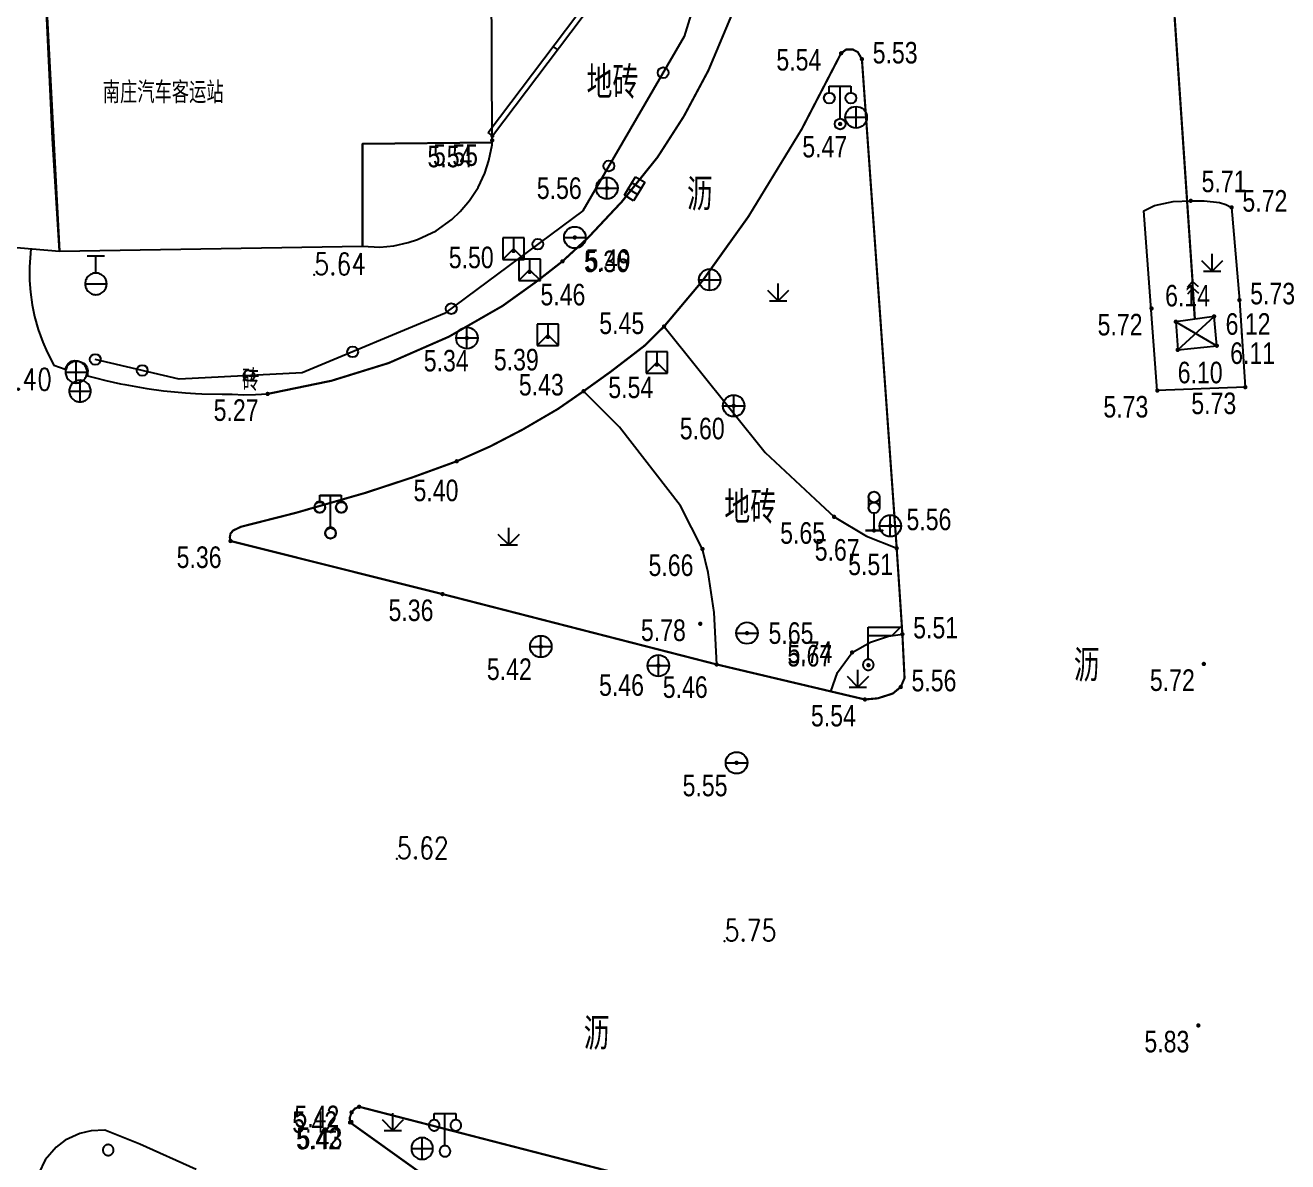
# Model space of a CAD drawing. Extents: x 500064 to 501389, y 2542464 to 2545400.
# Drawn here: x 501042.1 to 501100.6, y 2542638 to 2542690.7 of the extents above; entities that cross this region are included whole.
import ezdxf
from ezdxf.enums import TextEntityAlignment as Align

# ---------------------------------------------------------------- set-up
doc = ezdxf.new("R2010")
doc.units = 0
doc.header["$LTSCALE"] = 0.5
doc.linetypes.add('CENTER', pattern=[50.8, 31.75, -6.35, 6.35, -6.35])
doc.layers.get('0').update_dxf_attribs({"linetype": 'CONTINUOUS', "lineweight": 5})
doc.layers.add('GCD', color=8, linetype='CONTINUOUS')
doc.layers.add('地形图', color=8, linetype='CONTINUOUS')
doc.styles.add('HZ', font='romans.shx', dxfattribs={"width": 0.8, "bigfont": 'hztxt.shx'})
doc.styles.add('正等线体', font='')
doc.styles.get('正等线体').set_extended_font_data('FZZhongDengXian-Z07S')
doc.linetypes.add('1161', pattern='A,0,[149,AAA.SHX,S=0.15,R=0,X=0,Y=0],-1.6', length=1.6)

# ---------------------------------------------------------------- blocks, each defined once
blk = doc.blocks.new('gc124')
for p, q in [((0, 0), (0, 1.6)), ((-1, 1), (0, 0)), ((-0.8, 0), (0.8, 0)), ((0, 0), (1, 1))]:
    blk.add_line(p, q)
blk = doc.blocks.new('gc043')
for p, q in [((-1, 0), (1, 0)), ((0, -1), (0, 1))]:
    blk.add_line(p, q)
blk.add_circle((0, 0), 1)
blk = doc.blocks.new('gc042')
blk.add_line((-1, 0), (1, 0))
blk.add_circle((0, 0), 1)
blk = doc.blocks.new('gc298')
for points in [[(-0.5, 3.1), (-0.5, 2.1)], [(0.5, 3.1), (0.5, 2.1)], [(0, 0), (0, 1.6)], [(-0.8, 0), (0.8, 0), (-0.8, 0)]]:
    blk.add_lwpolyline(points)
for centre in [(0, 3.1), (0, 2.1)]:
    blk.add_circle(centre, 0.5)
blk = doc.blocks.new('gc097')
for p, q in [((-1, 2.9), (-1, 3.5)), ((-1, 3.5), (1, 3.5)), ((0, 0.5), (0, 3.5)), ((1, 3.5), (1, 2.9))]:
    blk.add_line(p, q)
for centre in [(-1, 2.4), (1, 2.4), (0, 0)]:
    blk.add_circle(centre, 0.5)
blk = doc.blocks.new('gc049')
for p, q in [((-1, 1.2), (-1, -0.8)), ((1, 1.2), (-1, 1.2)), ((0, 1.2), (0, 0.2)), ((1, -0.8), (1, 1.2)), ((0, 0.2), (-1, -0.8)), ((0, 0.2), (1, -0.8)), ((-1, -0.8), (1, -0.8))]:
    blk.add_line(p, q)
blk = doc.blocks.new('gc170')
at = {"linetype": 'Continuous'}
blk.add_circle((0, 0), 0.5, dxfattribs=at)
blk = doc.blocks.new('gc013a')
at = {"linetype": 'Continuous'}
blk.add_line((0.5, 0), (4, 0), dxfattribs=at)
at = {"linetype": 'Continuous', "flags": 128}
for points in [[(2.88, 0.5), (3.38, 0), (2.88, -0.5)], [(3.5, 0.5), (4, 0), (3.5, -0.5)]]:
    blk.add_lwpolyline(points, dxfattribs=at)
blk = doc.blocks.new('GC200')
at = {"linetype": 'Continuous', "const_width": 0.2, "flags": 128}
blk.add_lwpolyline([(-0.1, 0, 1), (0.1, 0, 1)], format="xyb", close=True, dxfattribs=at)

msp = doc.modelspace()

# ---------------------------------------------------------------- linework, layer by layer
at = {"layer": '地形图', "linetype": 'Continuous'}
for p, q in [((501093.507, 2542717.959), (501096.159, 2542678.852)), ((501066.73, 2542689.596), (501066.53, 2542689.747)), ((501063.718, 2542685.605), (501063.518, 2542685.756)), ((501095.391, 2542676.983), (501097.289, 2542675.87)), ((501095.477, 2542675.679), (501097.164, 2542677.23))]:
    msp.add_line(p, q, dxfattribs=at)
at = {"layer": '地形图', "linetype": 'Continuous', "flags": 128}
for points in [[(501075.857, 2542964.323), (501079.436, 2542912.993), (501083.078, 2542864.912), (501086.373, 2542815.463), (501089.884, 2542766.874), (501093.389, 2542719.705), (501096.278, 2542677.107)], [(501063.518, 2542685.756), (501070.739, 2542695.323), (501071.14, 2542698.542)], [(501074.966, 2542697.909), (501072.608, 2542690.205), (501067.909, 2542682.126), (501061.508, 2542677.36), (501054.912, 2542674.612), (501049.206, 2542674.324), (501045.319, 2542675.237)]]:
    msp.add_lwpolyline(points, dxfattribs=at)
at = {"layer": '地形图'}
for points in [[(501051.938, 2542718.214), (501042.697, 2542717.819), (501043.687, 2542694.682), (501042.905, 2542694.649), (501043.653, 2542680.249), (501057.704, 2542680.482), (501057.697, 2542685.228), (501063.717, 2542685.294), (501063.68, 2542692.927), (501051.689, 2542692.598), (501051.679, 2542695.024), (501052.929, 2542695.078)], [(501042.864, 2542695.525), (501039.349, 2542695.379), (501031.719, 2542695.061), (501028.869, 2542694.943), (501021.189, 2542694.623), (501017.206, 2542694.457), (501017.769, 2542682.468), (501043.653, 2542680.249), (501043.33, 2542685.482), (501042.905, 2542694.649)], [(501057.704, 2542680.482), (501058.507, 2542680.446), (501059.149, 2542680.503), (501059.817, 2542680.648), (501060.253, 2542680.791), (501061.107, 2542681.202), (501061.835, 2542681.722), (501062.23, 2542682.092), (501062.662, 2542682.598), (501063.059, 2542683.208), (501063.372, 2542683.87), (501063.562, 2542684.45), (501063.704, 2542685.177), (501063.717, 2542685.294), (501057.697, 2542685.228)]]:
    msp.add_lwpolyline(points, close=True, dxfattribs=at)
at = {"layer": '地形图', "linetype": 'Continuous', "const_width": 0.1, "flags": 128}
for points, elevation in [([(501053.304, 2542673.637), (501056.265, 2542674.248), (501058.909, 2542675.067), (501061.699, 2542676.287), (501064.192, 2542677.717), (501065.752, 2542678.835), (501066.966, 2542679.782), (501068.148, 2542680.871), (501069.721, 2542682.549), (501071.375, 2542684.611), (501072.596, 2542686.51), (501073.728, 2542688.626), (501074.79, 2542691.153), (501075.612, 2542693.893), (501076.2, 2542696.832), (501076.497, 2542700.523), (501076.419, 2542702.387)], 5.267), ([(501076.125, 2542635.803), (501057.545, 2542640.597), (501057.344, 2542640.509), (501057.197, 2542640.339), (501057.113, 2542640.093), (501057.122, 2542639.873), (501067.228, 2542632.641)], 5.653)]:
    msp.add_lwpolyline(points, dxfattribs=dict(at, elevation=elevation))
at = {"layer": '地形图', "linetype": 'Continuous', "elevation": 5.547, "flags": 128}
msp.add_lwpolyline([(501063.718, 2542685.605), (501070.979, 2542695.226), (501071.388, 2542698.511)], dxfattribs=at)
at = {"layer": '地形图', "linetype": 'Continuous', "const_width": 0.1, "elevation": 5.36, "flags": 128}
msp.add_lwpolyline([(501061.408, 2542664.359), (501074.115, 2542661.098), (501080.982, 2542659.475), (501081.578, 2542659.528), (501082.274, 2542659.749), (501082.641, 2542660.052), (501082.819, 2542660.467), (501082.719, 2542662.504), (501082.455, 2542666.487), (501080.843, 2542689.153), (501080.653, 2542689.481), (501080.424, 2542689.599), (501080.111, 2542689.599), (501079.88, 2542689.426), (501078.051, 2542685.902), (501075.583, 2542681.855), (501073.461, 2542678.888), (501071.674, 2542676.762), (501070.755, 2542675.859), (501069.218, 2542674.678), (501067.946, 2542673.764), (501066.756, 2542672.939), (501065.112, 2542671.98), (501063.619, 2542671.204), (501062.066, 2542670.514), (501060.003, 2542669.764), (501057.821, 2542669.047), (501054.588, 2542668.119), (501052.071, 2542667.48), (501051.702, 2542667.305), (501051.582, 2542667.157), (501051.552, 2542666.98), (501051.588, 2542666.819)], close=True, dxfattribs=at)
at = {"layer": '地形图'}
for points in [[(501057.704, 2542680.482), (501058.507, 2542680.446), (501059.149, 2542680.503), (501059.817, 2542680.648), (501060.253, 2542680.791), (501061.107, 2542681.202), (501061.835, 2542681.722), (501062.23, 2542682.092), (501062.662, 2542682.598), (501063.059, 2542683.208), (501063.372, 2542683.87), (501063.562, 2542684.45), (501063.704, 2542685.177), (501063.717, 2542685.294)], [(501069.838, 2542682.851), (501070.012, 2542683.138), (501070.183, 2542683.42), (501070.357, 2542683.706)], [(501070.611, 2542683.161), (501070.183, 2542683.42)], [(501070.784, 2542683.447), (501070.611, 2542683.161), (501070.439, 2542682.878), (501070.266, 2542682.592)], [(501070.357, 2542683.706), (501070.784, 2542683.447)], [(501070.266, 2542682.592), (501069.838, 2542682.851)], [(501070.439, 2542682.878), (501070.012, 2542683.138)], [(501042.335, 2542680.362), (501042.269, 2542679.531), (501042.272, 2542678.888), (501042.316, 2542678.353), (501042.393, 2542677.771), (501042.505, 2542677.23), (501042.675, 2542676.624), (501042.886, 2542676.038), (501043.085, 2542675.579), (501043.403, 2542674.968), (501043.926, 2542674.79), (501043.965, 2542674.879), (501044.071, 2542675.05), (501044.223, 2542675.148), (501044.365, 2542675.179), (501044.506, 2542675.165), (501044.674, 2542675.114), (501044.812, 2542675.041), (501044.887, 2542674.963), (501044.948, 2542674.852), (501044.971, 2542674.726), (501044.964, 2542674.606), (501044.954, 2542674.481), (501045.326, 2542674.381), (501045.803, 2542674.262), (501046.49, 2542674.11), (501046.685, 2542674.071), (501047.711, 2542673.891), (501048.484, 2542673.787), (501049.506, 2542673.688), (501049.97, 2542673.658), (501050.259, 2542673.643), (501051.191, 2542673.621), (501051.665, 2542673.624), (501052.2, 2542673.602), (501052.745, 2542673.615), (501053.304, 2542673.637)], [(501044.947, 2542680.037), (501045.347, 2542680.037), (501045.747, 2542680.037)], [(501045.347, 2542679.237), (501045.347, 2542680.037)], [(501045.347, 2542678.237), (501045.399, 2542678.24), (501045.451, 2542678.248), (501045.501, 2542678.262), (501045.55, 2542678.281), (501045.597, 2542678.304), (501045.641, 2542678.333), (501045.681, 2542678.366), (501045.718, 2542678.403), (501045.751, 2542678.444), (501045.78, 2542678.487), (501045.804, 2542678.534), (501045.822, 2542678.583), (501045.836, 2542678.633), (501045.844, 2542678.685), (501045.847, 2542678.737), (501045.844, 2542678.79), (501045.836, 2542678.841), (501045.822, 2542678.892), (501045.804, 2542678.941), (501045.78, 2542678.987), (501045.751, 2542679.031), (501045.718, 2542679.072), (501045.681, 2542679.109), (501045.641, 2542679.142), (501045.597, 2542679.17), (501045.55, 2542679.194), (501045.501, 2542679.213), (501045.451, 2542679.227), (501045.399, 2542679.235), (501045.347, 2542679.237), (501045.295, 2542679.235), (501045.243, 2542679.227), (501045.192, 2542679.213), (501045.143, 2542679.194), (501045.097, 2542679.17), (501045.053, 2542679.142), (501045.012, 2542679.109), (501044.975, 2542679.072), (501044.942, 2542679.031), (501044.914, 2542678.987), (501044.89, 2542678.941), (501044.871, 2542678.892), (501044.858, 2542678.841), (501044.85, 2542678.79), (501044.847, 2542678.737), (501044.85, 2542678.685), (501044.858, 2542678.633), (501044.871, 2542678.583), (501044.89, 2542678.534), (501044.914, 2542678.487), (501044.942, 2542678.444), (501044.975, 2542678.403), (501045.012, 2542678.366), (501045.053, 2542678.333), (501045.097, 2542678.304), (501045.143, 2542678.281), (501045.192, 2542678.262), (501045.243, 2542678.248), (501045.295, 2542678.24), (501045.347, 2542678.237)], [(501044.847, 2542678.737), (501045.847, 2542678.737)], [(501044.439, 2542674.143), (501044.491, 2542674.146), (501044.543, 2542674.154), (501044.593, 2542674.168), (501044.611, 2542674.174), (501044.642, 2542674.186), (501044.689, 2542674.21), (501044.733, 2542674.239), (501044.746, 2542674.249), (501044.773, 2542674.272), (501044.81, 2542674.309), (501044.843, 2542674.349), (501044.872, 2542674.393), (501044.896, 2542674.44), (501044.914, 2542674.489), (501044.928, 2542674.539), (501044.936, 2542674.591), (501044.939, 2542674.643), (501044.936, 2542674.695), (501044.928, 2542674.747), (501044.914, 2542674.798), (501044.896, 2542674.846), (501044.872, 2542674.893), (501044.843, 2542674.937), (501044.81, 2542674.978), (501044.773, 2542675.015), (501044.733, 2542675.048), (501044.689, 2542675.076), (501044.642, 2542675.1), (501044.593, 2542675.119), (501044.543, 2542675.132), (501044.491, 2542675.14), (501044.439, 2542675.143), (501044.387, 2542675.14), (501044.335, 2542675.132), (501044.284, 2542675.119), (501044.235, 2542675.1), (501044.189, 2542675.076), (501044.145, 2542675.048), (501044.104, 2542675.015), (501044.067, 2542674.978), (501044.034, 2542674.937), (501044.006, 2542674.893), (501043.982, 2542674.846), (501043.963, 2542674.798), (501043.95, 2542674.747), (501043.942, 2542674.695), (501043.939, 2542674.643), (501043.942, 2542674.591), (501043.95, 2542674.539), (501043.963, 2542674.489), (501043.982, 2542674.44), (501044.006, 2542674.393), (501044.034, 2542674.349), (501044.067, 2542674.309), (501044.104, 2542674.272), (501044.145, 2542674.239), (501044.189, 2542674.21), (501044.235, 2542674.186), (501044.284, 2542674.168), (501044.304, 2542674.162), (501044.335, 2542674.154), (501044.387, 2542674.146), (501044.439, 2542674.143)], [(501044.439, 2542674.143), (501044.439, 2542674.237), (501044.439, 2542674.643), (501044.439, 2542675.143)], [(501043.939, 2542674.643), (501044.439, 2542674.643), (501044.939, 2542674.643)], [(501044.611, 2542673.268), (501044.663, 2542673.271), (501044.715, 2542673.279), (501044.765, 2542673.293), (501044.814, 2542673.311), (501044.861, 2542673.335), (501044.905, 2542673.364), (501044.945, 2542673.397), (501044.982, 2542673.434), (501045.015, 2542673.474), (501045.044, 2542673.518), (501045.068, 2542673.565), (501045.086, 2542673.614), (501045.1, 2542673.664), (501045.108, 2542673.716), (501045.111, 2542673.768), (501045.108, 2542673.821), (501045.1, 2542673.872), (501045.086, 2542673.923), (501045.068, 2542673.972), (501045.044, 2542674.018), (501045.015, 2542674.062), (501044.982, 2542674.103), (501044.945, 2542674.14), (501044.905, 2542674.173), (501044.861, 2542674.201), (501044.814, 2542674.225), (501044.765, 2542674.244), (501044.746, 2542674.249), (501044.715, 2542674.257), (501044.663, 2542674.266), (501044.611, 2542674.268), (501044.559, 2542674.266), (501044.507, 2542674.257), (501044.456, 2542674.244), (501044.439, 2542674.237), (501044.407, 2542674.225), (501044.361, 2542674.201), (501044.317, 2542674.173), (501044.304, 2542674.162), (501044.276, 2542674.14), (501044.239, 2542674.103), (501044.206, 2542674.062), (501044.178, 2542674.018), (501044.154, 2542673.972), (501044.135, 2542673.923), (501044.122, 2542673.872), (501044.114, 2542673.821), (501044.111, 2542673.768), (501044.114, 2542673.716), (501044.122, 2542673.664), (501044.135, 2542673.614), (501044.154, 2542673.565), (501044.178, 2542673.518), (501044.206, 2542673.474), (501044.239, 2542673.434), (501044.276, 2542673.397), (501044.317, 2542673.364), (501044.361, 2542673.335), (501044.407, 2542673.311), (501044.456, 2542673.293), (501044.507, 2542673.279), (501044.559, 2542673.271), (501044.611, 2542673.268)], [(501044.611, 2542673.268), (501044.611, 2542673.768), (501044.611, 2542674.174), (501044.611, 2542674.268)], [(501044.111, 2542673.768), (501044.611, 2542673.768), (501045.111, 2542673.768)], [(501055.72, 2542668.147), (501055.746, 2542668.148), (501055.772, 2542668.152), (501055.797, 2542668.159), (501055.822, 2542668.168), (501055.845, 2542668.18), (501055.867, 2542668.194), (501055.888, 2542668.211), (501055.906, 2542668.229), (501055.922, 2542668.25), (501055.937, 2542668.272), (501055.949, 2542668.295), (501055.958, 2542668.319), (501055.965, 2542668.345), (501055.969, 2542668.371), (501055.97, 2542668.397), (501055.969, 2542668.423), (501055.965, 2542668.449), (501055.958, 2542668.474), (501055.949, 2542668.498), (501055.937, 2542668.522), (501055.922, 2542668.544), (501055.906, 2542668.564), (501055.888, 2542668.582), (501055.867, 2542668.599), (501055.845, 2542668.613), (501055.822, 2542668.625), (501055.797, 2542668.634), (501055.772, 2542668.641), (501055.746, 2542668.645), (501055.72, 2542668.647), (501055.694, 2542668.645), (501055.668, 2542668.641), (501055.643, 2542668.634), (501055.619, 2542668.625), (501055.595, 2542668.613), (501055.573, 2542668.599), (501055.553, 2542668.582), (501055.534, 2542668.564), (501055.518, 2542668.544), (501055.504, 2542668.522), (501055.492, 2542668.498), (501055.483, 2542668.474), (501055.476, 2542668.449), (501055.472, 2542668.423), (501055.47, 2542668.397), (501055.472, 2542668.371), (501055.476, 2542668.345), (501055.483, 2542668.319), (501055.492, 2542668.295), (501055.504, 2542668.272), (501055.518, 2542668.25), (501055.534, 2542668.229), (501055.553, 2542668.211), (501055.573, 2542668.194), (501055.595, 2542668.18), (501055.619, 2542668.168), (501055.643, 2542668.159), (501055.668, 2542668.152), (501055.694, 2542668.148), (501055.72, 2542668.147)], [(501055.72, 2542668.647), (501055.72, 2542668.947)], [(501055.72, 2542668.947), (501056.22, 2542668.947), (501056.72, 2542668.947)], [(501056.22, 2542667.447), (501056.22, 2542668.947)], [(501056.72, 2542668.147), (501056.746, 2542668.148), (501056.772, 2542668.152), (501056.797, 2542668.159), (501056.822, 2542668.168), (501056.845, 2542668.18), (501056.867, 2542668.194), (501056.888, 2542668.211), (501056.906, 2542668.229), (501056.923, 2542668.25), (501056.937, 2542668.272), (501056.949, 2542668.295), (501056.958, 2542668.319), (501056.965, 2542668.345), (501056.969, 2542668.371), (501056.97, 2542668.397), (501056.969, 2542668.423), (501056.965, 2542668.449), (501056.958, 2542668.474), (501056.949, 2542668.498), (501056.937, 2542668.522), (501056.923, 2542668.544), (501056.906, 2542668.564), (501056.888, 2542668.582), (501056.867, 2542668.599), (501056.845, 2542668.613), (501056.822, 2542668.625), (501056.797, 2542668.634), (501056.772, 2542668.641), (501056.746, 2542668.645), (501056.72, 2542668.647), (501056.694, 2542668.645), (501056.668, 2542668.641), (501056.643, 2542668.634), (501056.619, 2542668.625), (501056.595, 2542668.613), (501056.573, 2542668.599), (501056.553, 2542668.582), (501056.534, 2542668.564), (501056.518, 2542668.544), (501056.504, 2542668.522), (501056.492, 2542668.498), (501056.483, 2542668.474), (501056.476, 2542668.449), (501056.472, 2542668.423), (501056.47, 2542668.397), (501056.472, 2542668.371), (501056.476, 2542668.345), (501056.483, 2542668.319), (501056.492, 2542668.295), (501056.504, 2542668.272), (501056.518, 2542668.25), (501056.534, 2542668.229), (501056.553, 2542668.211), (501056.573, 2542668.194), (501056.595, 2542668.18), (501056.619, 2542668.168), (501056.643, 2542668.159), (501056.668, 2542668.152), (501056.694, 2542668.148), (501056.72, 2542668.147)], [(501056.72, 2542668.947), (501056.72, 2542668.647)], [(501056.22, 2542666.947), (501056.246, 2542666.948), (501056.272, 2542666.952), (501056.297, 2542666.959), (501056.322, 2542666.968), (501056.345, 2542666.98), (501056.367, 2542666.994), (501056.388, 2542667.011), (501056.406, 2542667.029), (501056.422, 2542667.05), (501056.437, 2542667.072), (501056.449, 2542667.095), (501056.458, 2542667.119), (501056.465, 2542667.145), (501056.469, 2542667.171), (501056.47, 2542667.197), (501056.469, 2542667.223), (501056.465, 2542667.249), (501056.458, 2542667.274), (501056.449, 2542667.298), (501056.437, 2542667.322), (501056.422, 2542667.344), (501056.406, 2542667.364), (501056.388, 2542667.382), (501056.367, 2542667.399), (501056.345, 2542667.413), (501056.322, 2542667.425), (501056.297, 2542667.434), (501056.272, 2542667.441), (501056.246, 2542667.445), (501056.22, 2542667.447), (501056.194, 2542667.445), (501056.168, 2542667.441), (501056.143, 2542667.434), (501056.119, 2542667.425), (501056.095, 2542667.413), (501056.073, 2542667.399), (501056.053, 2542667.382), (501056.034, 2542667.364), (501056.018, 2542667.344), (501056.004, 2542667.322), (501055.992, 2542667.298), (501055.983, 2542667.274), (501055.976, 2542667.249), (501055.972, 2542667.223), (501055.97, 2542667.197), (501055.972, 2542667.171), (501055.976, 2542667.145), (501055.983, 2542667.119), (501055.992, 2542667.095), (501056.004, 2542667.072), (501056.018, 2542667.05), (501056.034, 2542667.029), (501056.053, 2542667.011), (501056.073, 2542666.994), (501056.095, 2542666.98), (501056.119, 2542666.968), (501056.143, 2542666.959), (501056.168, 2542666.952), (501056.194, 2542666.948), (501056.22, 2542666.947)], [(501058.605, 2542640), (501059.105, 2542639.5)], [(501059.105, 2542639.5), (501059.105, 2542640.3)], [(501059.105, 2542639.5), (501059.605, 2542640)], [(501061.023, 2542639.487), (501061.05, 2542639.488), (501061.075, 2542639.492), (501061.101, 2542639.499), (501061.125, 2542639.508), (501061.148, 2542639.52), (501061.17, 2542639.534), (501061.191, 2542639.551), (501061.209, 2542639.569), (501061.226, 2542639.59), (501061.24, 2542639.612), (501061.252, 2542639.635), (501061.261, 2542639.659), (501061.268, 2542639.685), (501061.272, 2542639.711), (501061.273, 2542639.737), (501061.272, 2542639.763), (501061.268, 2542639.789), (501061.261, 2542639.814), (501061.252, 2542639.838), (501061.24, 2542639.862), (501061.226, 2542639.884), (501061.209, 2542639.904), (501061.191, 2542639.922), (501061.17, 2542639.939), (501061.148, 2542639.953), (501061.125, 2542639.965), (501061.101, 2542639.974), (501061.075, 2542639.981), (501061.05, 2542639.985), (501061.023, 2542639.987), (501060.997, 2542639.985), (501060.971, 2542639.981), (501060.946, 2542639.974), (501060.922, 2542639.965), (501060.898, 2542639.953), (501060.877, 2542639.939), (501060.856, 2542639.922), (501060.838, 2542639.904), (501060.821, 2542639.884), (501060.807, 2542639.862), (501060.795, 2542639.838), (501060.786, 2542639.814), (501060.779, 2542639.789), (501060.775, 2542639.763), (501060.773, 2542639.737), (501060.775, 2542639.711), (501060.779, 2542639.685), (501060.786, 2542639.659), (501060.795, 2542639.635), (501060.807, 2542639.612), (501060.821, 2542639.59), (501060.838, 2542639.569), (501060.856, 2542639.551), (501060.877, 2542639.534), (501060.898, 2542639.52), (501060.922, 2542639.508), (501060.946, 2542639.499), (501060.971, 2542639.492), (501060.997, 2542639.488), (501061.023, 2542639.487)], [(501061.023, 2542639.987), (501061.023, 2542640.287)], [(501061.023, 2542640.287), (501061.523, 2542640.287), (501062.023, 2542640.287)], [(501061.523, 2542638.787), (501061.523, 2542640.287)], [(501062.023, 2542639.487), (501062.05, 2542639.488), (501062.075, 2542639.492), (501062.101, 2542639.499), (501062.125, 2542639.508), (501062.148, 2542639.52), (501062.17, 2542639.534), (501062.191, 2542639.551), (501062.209, 2542639.569), (501062.226, 2542639.59), (501062.24, 2542639.612), (501062.252, 2542639.635), (501062.261, 2542639.659), (501062.268, 2542639.685), (501062.272, 2542639.711), (501062.273, 2542639.737), (501062.272, 2542639.763), (501062.268, 2542639.789), (501062.261, 2542639.814), (501062.252, 2542639.838), (501062.24, 2542639.862), (501062.226, 2542639.884), (501062.209, 2542639.904), (501062.191, 2542639.922), (501062.17, 2542639.939), (501062.148, 2542639.953), (501062.125, 2542639.965), (501062.101, 2542639.974), (501062.075, 2542639.981), (501062.05, 2542639.985), (501062.023, 2542639.987), (501061.997, 2542639.985), (501061.971, 2542639.981), (501061.946, 2542639.974), (501061.922, 2542639.965), (501061.898, 2542639.953), (501061.877, 2542639.939), (501061.856, 2542639.922), (501061.838, 2542639.904), (501061.821, 2542639.884), (501061.807, 2542639.862), (501061.795, 2542639.838), (501061.786, 2542639.814), (501061.779, 2542639.789), (501061.775, 2542639.763), (501061.773, 2542639.737), (501061.775, 2542639.711), (501061.779, 2542639.685), (501061.786, 2542639.659), (501061.795, 2542639.635), (501061.807, 2542639.612), (501061.821, 2542639.59), (501061.838, 2542639.569), (501061.856, 2542639.551), (501061.877, 2542639.534), (501061.898, 2542639.52), (501061.922, 2542639.508), (501061.946, 2542639.499), (501061.971, 2542639.492), (501061.997, 2542639.488), (501062.023, 2542639.487)], [(501062.023, 2542640.287), (501062.023, 2542639.987)], [(501049.999, 2542637.696), (501047.383, 2542638.861), (501045.759, 2542639.511), (501045.12, 2542639.487), (501044.61, 2542639.365), (501043.928, 2542639.044), (501043.512, 2542638.73), (501042.993, 2542638.13), (501042.697, 2542637.512)], [(501058.705, 2542639.5), (501059.105, 2542639.5), (501059.505, 2542639.5)], [(501045.914, 2542638.342), (501045.93, 2542638.342), (501045.946, 2542638.343), (501045.961, 2542638.345), (501045.977, 2542638.349), (501045.992, 2542638.353), (501046.007, 2542638.358), (501046.021, 2542638.364), (501046.035, 2542638.371), (501046.049, 2542638.378), (501046.062, 2542638.387), (501046.074, 2542638.397), (501046.086, 2542638.407), (501046.098, 2542638.418), (501046.108, 2542638.429), (501046.118, 2542638.442), (501046.127, 2542638.454), (501046.135, 2542638.468), (501046.143, 2542638.482), (501046.149, 2542638.496), (501046.155, 2542638.511), (501046.159, 2542638.526), (501046.163, 2542638.541), (501046.166, 2542638.557), (501046.167, 2542638.572), (501046.168, 2542638.588), (501046.168, 2542638.604), (501046.167, 2542638.619), (501046.164, 2542638.635), (501046.161, 2542638.65), (501046.157, 2542638.665), (501046.152, 2542638.68), (501046.146, 2542638.695), (501046.139, 2542638.709), (501046.131, 2542638.722), (501046.122, 2542638.735), (501046.113, 2542638.748), (501046.103, 2542638.76), (501046.092, 2542638.771), (501046.08, 2542638.782), (501046.068, 2542638.792), (501046.055, 2542638.801), (501046.042, 2542638.809), (501046.028, 2542638.816), (501046.014, 2542638.823), (501045.999, 2542638.828), (501045.984, 2542638.833), (501045.969, 2542638.836), (501045.953, 2542638.839), (501045.938, 2542638.841), (501045.922, 2542638.842), (501045.906, 2542638.841), (501045.89, 2542638.84), (501045.875, 2542638.838), (501045.86, 2542638.835), (501045.844, 2542638.83), (501045.83, 2542638.825), (501045.815, 2542638.819), (501045.801, 2542638.812), (501045.787, 2542638.805), (501045.774, 2542638.796), (501045.762, 2542638.787), (501045.75, 2542638.776), (501045.738, 2542638.765), (501045.728, 2542638.754), (501045.718, 2542638.742), (501045.709, 2542638.729), (501045.701, 2542638.715), (501045.694, 2542638.701), (501045.687, 2542638.687), (501045.682, 2542638.672), (501045.677, 2542638.657), (501045.673, 2542638.642), (501045.671, 2542638.627), (501045.669, 2542638.611), (501045.668, 2542638.595), (501045.668, 2542638.58), (501045.67, 2542638.564), (501045.672, 2542638.548), (501045.675, 2542638.533), (501045.679, 2542638.518), (501045.684, 2542638.503), (501045.69, 2542638.489), (501045.697, 2542638.475), (501045.705, 2542638.461), (501045.714, 2542638.448), (501045.723, 2542638.435), (501045.733, 2542638.423), (501045.744, 2542638.412), (501045.756, 2542638.401), (501045.768, 2542638.392), (501045.781, 2542638.383), (501045.794, 2542638.374), (501045.808, 2542638.367), (501045.823, 2542638.361), (501045.837, 2542638.355), (501045.852, 2542638.35), (501045.867, 2542638.347), (501045.883, 2542638.344), (501045.899, 2542638.342), (501045.914, 2542638.342)], [(501060.464, 2542638.161), (501060.516, 2542638.164), (501060.568, 2542638.172), (501060.619, 2542638.185), (501060.667, 2542638.204), (501060.714, 2542638.228), (501060.758, 2542638.257), (501060.799, 2542638.289), (501060.836, 2542638.326), (501060.869, 2542638.367), (501060.897, 2542638.411), (501060.921, 2542638.458), (501060.94, 2542638.507), (501060.953, 2542638.557), (501060.961, 2542638.609), (501060.964, 2542638.661), (501060.961, 2542638.713), (501060.953, 2542638.765), (501060.94, 2542638.816), (501060.921, 2542638.864), (501060.897, 2542638.911), (501060.869, 2542638.955), (501060.836, 2542638.996), (501060.799, 2542639.033), (501060.758, 2542639.066), (501060.714, 2542639.094), (501060.667, 2542639.118), (501060.619, 2542639.137), (501060.568, 2542639.15), (501060.516, 2542639.158), (501060.464, 2542639.161), (501060.412, 2542639.158), (501060.36, 2542639.15), (501060.31, 2542639.137), (501060.261, 2542639.118), (501060.214, 2542639.094), (501060.17, 2542639.066), (501060.129, 2542639.033), (501060.092, 2542638.996), (501060.059, 2542638.955), (501060.031, 2542638.911), (501060.007, 2542638.864), (501059.988, 2542638.816), (501059.975, 2542638.765), (501059.967, 2542638.713), (501059.964, 2542638.661), (501059.967, 2542638.609), (501059.975, 2542638.557), (501059.988, 2542638.507), (501060.007, 2542638.458), (501060.031, 2542638.411), (501060.059, 2542638.367), (501060.092, 2542638.326), (501060.129, 2542638.289), (501060.17, 2542638.257), (501060.214, 2542638.228), (501060.261, 2542638.204), (501060.31, 2542638.185), (501060.36, 2542638.172), (501060.412, 2542638.164), (501060.464, 2542638.161)], [(501060.464, 2542638.161), (501060.464, 2542638.661), (501060.464, 2542639.161)], [(501061.523, 2542638.287), (501061.55, 2542638.288), (501061.575, 2542638.292), (501061.601, 2542638.299), (501061.625, 2542638.308), (501061.648, 2542638.32), (501061.67, 2542638.334), (501061.691, 2542638.351), (501061.709, 2542638.369), (501061.726, 2542638.39), (501061.74, 2542638.412), (501061.752, 2542638.435), (501061.761, 2542638.459), (501061.768, 2542638.485), (501061.772, 2542638.511), (501061.773, 2542638.537), (501061.772, 2542638.563), (501061.768, 2542638.589), (501061.761, 2542638.614), (501061.752, 2542638.638), (501061.74, 2542638.662), (501061.726, 2542638.684), (501061.709, 2542638.704), (501061.691, 2542638.722), (501061.67, 2542638.739), (501061.648, 2542638.753), (501061.625, 2542638.765), (501061.601, 2542638.774), (501061.575, 2542638.781), (501061.55, 2542638.785), (501061.523, 2542638.787), (501061.497, 2542638.785), (501061.471, 2542638.781), (501061.446, 2542638.774), (501061.422, 2542638.765), (501061.398, 2542638.753), (501061.377, 2542638.739), (501061.356, 2542638.722), (501061.338, 2542638.704), (501061.321, 2542638.684), (501061.307, 2542638.662), (501061.295, 2542638.638), (501061.286, 2542638.614), (501061.279, 2542638.589), (501061.275, 2542638.563), (501061.273, 2542638.537), (501061.275, 2542638.511), (501061.279, 2542638.485), (501061.286, 2542638.459), (501061.295, 2542638.435), (501061.307, 2542638.412), (501061.321, 2542638.39), (501061.338, 2542638.369), (501061.356, 2542638.351), (501061.377, 2542638.334), (501061.398, 2542638.32), (501061.422, 2542638.308), (501061.446, 2542638.299), (501061.471, 2542638.292), (501061.497, 2542638.288), (501061.523, 2542638.287)], [(501059.964, 2542638.661), (501060.464, 2542638.661), (501060.964, 2542638.661)]]:
    msp.add_lwpolyline(points, dxfattribs=at)
at = {"layer": '地形图', "elevation": 5.729, "flags": 128}
msp.add_lwpolyline([(501096.083, 2542682.588), (501096.703, 2542682.592), (501097.417, 2542682.502), (501097.715, 2542682.418), (501097.975, 2542682.284), (501098.336, 2542677.988), (501098.608, 2542673.95), (501094.533, 2542673.793), (501093.9, 2542682.127), (501094.403, 2542682.376), (501095.265, 2542682.562)], close=True, dxfattribs=at)
at = {"layer": '地形图', "linetype": '1161', "elevation": 5.36, "flags": 128}
for points in [[(501071.674, 2542676.762), (501076.354, 2542670.925), (501078.91, 2542668.542), (501079.555, 2542667.941), (501081.053, 2542667.047), (501082.455, 2542666.487)], [(501074.115, 2542661.098), (501074, 2542663.507), (501073.725, 2542665.356), (501073.456, 2542666.448), (501072.437, 2542668.455), (501069.611, 2542672.093), (501067.946, 2542673.764)]]:
    msp.add_lwpolyline(points, dxfattribs=at)
at = {"layer": '地形图', "linetype": 'Continuous', "flags": 128}
msp.add_lwpolyline([(501095.391, 2542676.983), (501095.477, 2542675.679), (501097.289, 2542675.87), (501097.164, 2542677.23)], close=True, dxfattribs=at)
at = {"layer": '地形图', "elevation": 5.737}
for points in [[(501081.139, 2542661.333), (501081.139, 2542662.429), (501081.139, 2542662.833)], [(501081.139, 2542662.833), (501082.639, 2542662.833)], [(501082.639, 2542662.833), (501082.236, 2542662.429)], [(501082.236, 2542662.429), (501081.139, 2542662.429)], [(501081.389, 2542661.083), (501081.389, 2542661.098), (501081.387, 2542661.114), (501081.385, 2542661.13), (501081.381, 2542661.145), (501081.377, 2542661.16), (501081.372, 2542661.175), (501081.366, 2542661.189), (501081.358, 2542661.203), (501081.35, 2542661.217), (501081.342, 2542661.23), (501081.332, 2542661.242), (501081.322, 2542661.254), (501081.31, 2542661.265), (501081.299, 2542661.275), (501081.286, 2542661.285), (501081.273, 2542661.294), (501081.26, 2542661.302), (501081.246, 2542661.309), (501081.231, 2542661.315), (501081.217, 2542661.32), (501081.202, 2542661.325), (501081.186, 2542661.328), (501081.171, 2542661.331), (501081.155, 2542661.332), (501081.139, 2542661.333), (501081.124, 2542661.332), (501081.108, 2542661.331), (501081.092, 2542661.328), (501081.077, 2542661.325), (501081.062, 2542661.32), (501081.047, 2542661.315), (501081.033, 2542661.309), (501081.019, 2542661.302), (501081.005, 2542661.294), (501080.992, 2542661.285), (501080.98, 2542661.275), (501080.968, 2542661.265), (501080.957, 2542661.254), (501080.947, 2542661.242), (501080.937, 2542661.23), (501080.928, 2542661.217), (501080.92, 2542661.203), (501080.913, 2542661.189), (501080.907, 2542661.175), (501080.902, 2542661.16), (501080.897, 2542661.145), (501080.894, 2542661.13), (501080.891, 2542661.114), (501080.89, 2542661.098), (501080.889, 2542661.083), (501080.89, 2542661.067), (501080.891, 2542661.051), (501080.894, 2542661.036), (501080.897, 2542661.021), (501080.902, 2542661.005), (501080.907, 2542660.991), (501080.913, 2542660.976), (501080.92, 2542660.962), (501080.928, 2542660.949), (501080.937, 2542660.936), (501080.947, 2542660.923), (501080.957, 2542660.912), (501080.968, 2542660.9), (501080.98, 2542660.89), (501080.992, 2542660.88), (501081.005, 2542660.872), (501081.019, 2542660.864), (501081.033, 2542660.857), (501081.047, 2542660.85), (501081.062, 2542660.845), (501081.077, 2542660.841), (501081.092, 2542660.837), (501081.108, 2542660.835), (501081.124, 2542660.833), (501081.139, 2542660.833), (501081.155, 2542660.833), (501081.171, 2542660.835), (501081.186, 2542660.837), (501081.202, 2542660.841), (501081.217, 2542660.845), (501081.231, 2542660.85), (501081.246, 2542660.857), (501081.26, 2542660.864), (501081.273, 2542660.872), (501081.286, 2542660.88), (501081.299, 2542660.89), (501081.31, 2542660.9), (501081.322, 2542660.912), (501081.332, 2542660.923), (501081.342, 2542660.936), (501081.35, 2542660.949), (501081.358, 2542660.962), (501081.366, 2542660.976), (501081.372, 2542660.991), (501081.377, 2542661.005), (501081.381, 2542661.021), (501081.385, 2542661.036), (501081.387, 2542661.051), (501081.389, 2542661.067), (501081.389, 2542661.083)]]:
    msp.add_lwpolyline(points, dxfattribs=at)
at = {"layer": '地形图', "linetype": '1161', "flags": 128}
msp.add_lwpolyline([(501079.396, 2542659.85), (501079.711, 2542660.724), (501080.388, 2542661.653), (501081.247, 2542662.135), (501082.069, 2542662.403), (501082.719, 2542662.504)], dxfattribs=at)
at = {"layer": '地形图', "ltscale": 10}
for p in [(501057.704, 2542680.482), (501044.439, 2542674.643)]:
    msp.add_point(p, dxfattribs=at)
at = {"layer": '地形图', "linetype": 'CENTER'}
for p in [(501055.465, 2542679.156, 5.64), (501059.295, 2542652.087, 5.62), (501074.477, 2542648.27, 5.75)]:
    msp.add_point(p, dxfattribs=at)

# ---------------------------------------------------------------- block references
at = {"layer": '地形图', "linetype": 'Continuous'}
ref = msp.add_blockref('GC200', (501079.88, 2542689.426, 5.537), dxfattribs=dict(at, xscale=0.5, yscale=0.5, zscale=0.5))
ref.add_attrib('height', '5.54', dxfattribs={"layer": 'GCD', "linetype": 'Continuous', "height": 1, "style": '正等线体', "width": 0.8}).set_placement((501076.88, 2542689.126, 5.54), align=Align.MIDDLE_LEFT)
ref = msp.add_blockref('GC200', (501080.843, 2542689.153, 5.534), dxfattribs=dict(at, xscale=0.5, yscale=0.5, zscale=0.5))
ref.add_attrib('height', '5.53', dxfattribs={"layer": 'GCD', "linetype": 'Continuous', "height": 1, "style": '正等线体', "width": 0.8}).set_placement((501081.343, 2542689.453, 5.53), align=Align.MIDDLE_LEFT)
at = {"layer": '地形图', "linetype": 'Continuous', "yscale": 0.5}
for name, p, xscale, rotation in [('gc170', (501071.631, 2542688.525), 0.499999999902479, 239.8150532023668), ('gc170', (501069.117, 2542684.203), 0.499999999902479, 239.8150532023668), ('gc170', (501065.826, 2542680.575), 0.5000000001291909, 216.6686119585566), ('gc013a', (501096.294, 2542676.857), 0.4999999998805712, 93.8791485497256), ('gc170', (501061.815, 2542677.589), 0.5000000001291909, 216.6686119585566), ('gc170', (501057.246, 2542675.585), 0.4999999999107202, 202.6185804958716), ('gc170', (501045.319, 2542675.237), 0.500000000050713, 166.779905154367), ('gc170', (501047.495, 2542674.726), 0.500000000050713, 166.779905154367), ('gc170', (501052.444, 2542674.487), 0.5000000000237208, 182.888370068335)]:
    msp.add_blockref(name, p, dxfattribs=dict(at, xscale=xscale, rotation=rotation))
at = {"layer": '地形图', "linetype": 'Continuous', "xscale": 0.5, "yscale": 0.5}
for name, p in [('gc097', (501079.833, 2542686.149, 5.467)), ('gc043', (501080.575, 2542686.46)), ('gc043', (501069.028, 2542683.174, 5.555)), ('gc049', (501064.699, 2542680.264, 5.503)), ('gc042', (501067.539, 2542680.888, 5.491)), ('gc049', (501065.446, 2542679.29, 5.456)), ('gc124', (501097.075, 2542679.324)), ('gc043', (501073.787, 2542678.929)), ('gc124', (501076.961, 2542677.948)), ('gc049', (501066.288, 2542676.275, 5.391)), ('gc043', (501062.54, 2542676.229, 5.335)), ('gc049', (501071.342, 2542674.993, 5.541)), ('gc043', (501074.903, 2542673.083, 5.597)), ('gc097', (501056.22, 2542667.175)), ('gc298', (501081.406, 2542667.309, 5.674)), ('gc043', (501082.159, 2542667.521, 5.557)), ('gc124', (501064.476, 2542666.637)), ('gc042', (501075.517, 2542662.552, 5.652)), ('gc043', (501065.965, 2542661.928, 5.415)), ('gc043', (501071.412, 2542661.043, 5.463)), ('gc124', (501080.659, 2542660.049)), ('gc042', (501075.034, 2542656.539, 5.547))]:
    msp.add_blockref(name, p, dxfattribs=at)
at = {"layer": '地形图', "linetype": 'Continuous'}
ref = msp.add_blockref('GC200', (501079.833, 2542686.149, 5.467), dxfattribs=dict(at, xscale=0.5, yscale=0.5, zscale=0.5))
ref.add_attrib('height', '5.47', dxfattribs={"layer": 'GCD', "linetype": 'Continuous', "height": 1, "style": '正等线体', "width": 0.8}).set_placement((501078.083, 2542685.099, 5.47), align=Align.MIDDLE_LEFT)
ref = msp.add_blockref('GC200', (501063.718, 2542685.605, 5.547), dxfattribs=dict(at, xscale=0.5, yscale=0.5, zscale=0.5))
ref.add_attrib('height', '5.55', dxfattribs={"layer": 'GCD', "linetype": 'Continuous', "height": 1, "style": '正等线体', "width": 0.8}).set_placement((501060.968, 2542684.705, 5.55), align=Align.MIDDLE_LEFT)
ref = msp.add_blockref('GC200', (501063.713, 2542685.391, 5.542), dxfattribs=dict(at, xscale=0.5, yscale=0.5, zscale=0.5))
ref.add_attrib('height', '5.54', dxfattribs={"layer": 'GCD', "linetype": 'Continuous', "height": 1, "style": '正等线体', "width": 0.8}).set_placement((501060.713, 2542684.641, 5.54), align=Align.MIDDLE_LEFT)
ref = msp.add_blockref('GC200', (501096.083, 2542682.588, 5.712), dxfattribs=dict(at, xscale=0.5, yscale=0.5, zscale=0.5))
ref.add_attrib('height', '5.71', dxfattribs={"layer": 'GCD', "linetype": 'Continuous', "height": 1, "style": '正等线体', "width": 0.8}).set_placement((501096.583, 2542683.488, 5.71), align=Align.MIDDLE_LEFT)
ref = msp.add_blockref('GC200', (501069.028, 2542683.174, 5.555), dxfattribs=dict(at, xscale=0.5, yscale=0.5, zscale=0.5))
ref.add_attrib('height', '5.56', dxfattribs={"layer": 'GCD', "linetype": 'Continuous', "height": 1, "style": '正等线体', "width": 0.8}).set_placement((501065.778, 2542683.174, 5.56), align=Align.MIDDLE_LEFT)
ref = msp.add_blockref('GC200', (501097.975, 2542682.284, 5.719), dxfattribs=dict(at, xscale=0.5, yscale=0.5, zscale=0.5))
ref.add_attrib('height', '5.72', dxfattribs={"layer": 'GCD', "linetype": 'Continuous', "height": 1, "style": '正等线体', "width": 0.8}).set_placement((501098.475, 2542682.584, 5.72), align=Align.MIDDLE_LEFT)
ref = msp.add_blockref('GC200', (501067.539, 2542680.888, 5.491), dxfattribs=dict(at, xscale=0.5, yscale=0.5, zscale=0.5))
ref.add_attrib('height', '5.49', dxfattribs={"layer": 'GCD', "linetype": 'Continuous', "height": 1, "style": '正等线体', "width": 0.8}).set_placement((501068.039, 2542679.838, 5.49), align=Align.MIDDLE_LEFT)
ref = msp.add_blockref('GC200', (501064.699, 2542680.264, 5.503), dxfattribs=dict(at, xscale=0.5, yscale=0.5, zscale=0.5))
ref.add_attrib('height', '5.50', dxfattribs={"layer": 'GCD', "linetype": 'Continuous', "height": 1, "style": '正等线体', "width": 0.8}).set_placement((501061.699, 2542679.964, 5.5), align=Align.MIDDLE_LEFT)
ref = msp.add_blockref('GC200', (501066.966, 2542679.782, 5.36), dxfattribs=dict(at, xscale=0.5, yscale=0.5, zscale=0.5))
ref.add_attrib('height', '5.36', dxfattribs={"layer": 'GCD', "linetype": 'Continuous', "height": 1, "style": '正等线体', "width": 0.8}).set_placement((501067.966, 2542679.782, 5.36), align=Align.MIDDLE_LEFT)
ref = msp.add_blockref('GC200', (501065.446, 2542679.29, 5.456), dxfattribs=dict(at, xscale=0.5, yscale=0.5, zscale=0.5))
ref.add_attrib('height', '5.46', dxfattribs={"layer": 'GCD', "linetype": 'Continuous', "height": 1, "style": '正等线体', "width": 0.8}).set_placement((501065.946, 2542678.24, 5.46), align=Align.MIDDLE_LEFT)
ref = msp.add_blockref('GC200', (501095.391, 2542676.983, 6.135), dxfattribs=dict(at, xscale=0.5, yscale=0.5, zscale=0.5))
ref.add_attrib('height', '6.14', dxfattribs={"layer": 'GCD', "linetype": 'Continuous', "height": 1, "style": '正等线体', "width": 0.8}).set_placement((501094.894, 2542678.191, 6.14), align=Align.MIDDLE_LEFT)
ref = msp.add_blockref('GC200', (501098.336, 2542677.988, 5.725), dxfattribs=dict(at, xscale=0.5, yscale=0.5, zscale=0.5))
ref.add_attrib('height', '5.73', dxfattribs={"layer": 'GCD', "linetype": 'Continuous', "height": 1, "style": '正等线体', "width": 0.8}).set_placement((501098.836, 2542678.288, 5.73), align=Align.MIDDLE_LEFT)
ref = msp.add_blockref('GC200', (501071.674, 2542676.762, 5.445), dxfattribs=dict(at, xscale=0.5, yscale=0.5, zscale=0.5))
ref.add_attrib('height', '5.45', dxfattribs={"layer": 'GCD', "linetype": 'Continuous', "height": 1, "style": '正等线体', "width": 0.8}).set_placement((501068.674, 2542676.912, 5.45), align=Align.MIDDLE_LEFT)
ref = msp.add_blockref('GC200', (501094.265, 2542677.597, 5.719), dxfattribs=dict(at, xscale=0.5, yscale=0.5, zscale=0.5))
ref.add_attrib('height', '5.72', dxfattribs={"layer": 'GCD', "linetype": 'Continuous', "height": 1, "style": '正等线体', "width": 0.8}).set_placement((501091.765, 2542676.847, 5.72), align=Align.MIDDLE_LEFT)
ref = msp.add_blockref('GC200', (501097.164, 2542677.23, 6.119), dxfattribs=dict(at, xscale=0.5, yscale=0.5, zscale=0.5))
ref.add_attrib('height', '6.12', dxfattribs={"layer": 'GCD', "linetype": 'Continuous', "height": 1, "style": '正等线体', "width": 0.8}).set_placement((501097.697, 2542676.878, 6.119), align=Align.MIDDLE_LEFT)
ref = msp.add_blockref('GC200', (501062.54, 2542676.229, 5.335), dxfattribs=dict(at, xscale=0.5, yscale=0.5, zscale=0.5))
ref.add_attrib('height', '5.34', dxfattribs={"layer": 'GCD', "linetype": 'Continuous', "height": 1, "style": '正等线体', "width": 0.8}).set_placement((501060.54, 2542675.179, 5.34), align=Align.MIDDLE_LEFT)
ref = msp.add_blockref('GC200', (501066.288, 2542676.275, 5.391), dxfattribs=dict(at, xscale=0.5, yscale=0.5, zscale=0.5))
ref.add_attrib('height', '5.39', dxfattribs={"layer": 'GCD', "linetype": 'Continuous', "height": 1, "style": '正等线体', "width": 0.8}).set_placement((501063.788, 2542675.225, 5.39), align=Align.MIDDLE_LEFT)
ref = msp.add_blockref('GC200', (501095.477, 2542675.679, 6.102), dxfattribs=dict(at, xscale=0.5, yscale=0.5, zscale=0.5))
ref.add_attrib('height', '6.10', dxfattribs={"layer": 'GCD', "linetype": 'Continuous', "height": 1, "style": '正等线体', "width": 0.8}).set_placement((501095.477, 2542674.629, 6.1), align=Align.MIDDLE_LEFT)
ref = msp.add_blockref('GC200', (501097.289, 2542675.87, 6.11), dxfattribs=dict(at, xscale=0.5, yscale=0.5, zscale=0.5))
ref.add_attrib('height', '6.11', dxfattribs={"layer": 'GCD', "linetype": 'Continuous', "height": 1, "style": '正等线体', "width": 0.8}).set_placement((501097.909, 2542675.526, 6.11), align=Align.MIDDLE_LEFT)
ref = msp.add_blockref('GC200', (501071.342, 2542674.993, 5.541), dxfattribs=dict(at, xscale=0.5, yscale=0.5, zscale=0.5))
ref.add_attrib('height', '5.54', dxfattribs={"layer": 'GCD', "linetype": 'Continuous', "height": 1, "style": '正等线体', "width": 0.8}).set_placement((501069.092, 2542673.943, 5.54), align=Align.MIDDLE_LEFT)
ref = msp.add_blockref('GC200', (501067.946, 2542673.764, 5.432), dxfattribs=dict(at, xscale=0.5, yscale=0.5, zscale=0.5))
ref.add_attrib('height', '5.43', dxfattribs={"layer": 'GCD', "linetype": 'Continuous', "height": 1, "style": '正等线体', "width": 0.8}).set_placement((501064.946, 2542674.064, 5.43), align=Align.MIDDLE_LEFT)
ref = msp.add_blockref('GC200', (501094.533, 2542673.793, 5.729), dxfattribs=dict(at, xscale=0.5, yscale=0.5, zscale=0.5))
ref.add_attrib('height', '5.73', dxfattribs={"layer": 'GCD', "linetype": 'Continuous', "height": 1, "style": '正等线体', "width": 0.8}).set_placement((501092.033, 2542673.043, 5.73), align=Align.MIDDLE_LEFT)
ref = msp.add_blockref('GC200', (501098.608, 2542673.95, 5.726), dxfattribs=dict(at, xscale=0.5, yscale=0.5, zscale=0.5))
ref.add_attrib('height', '5.73', dxfattribs={"layer": 'GCD', "linetype": 'Continuous', "height": 1, "style": '正等线体', "width": 0.8}).set_placement((501096.108, 2542673.2, 5.73), align=Align.MIDDLE_LEFT)
ref = msp.add_blockref('GC200', (501053.304, 2542673.637, 5.267), dxfattribs=dict(at, xscale=0.5, yscale=0.5, zscale=0.5))
ref.add_attrib('height', '5.27', dxfattribs={"layer": 'GCD', "linetype": 'Continuous', "height": 1, "style": '正等线体', "width": 0.8}).set_placement((501050.804, 2542672.887, 5.27), align=Align.MIDDLE_LEFT)
ref = msp.add_blockref('GC200', (501074.903, 2542673.083, 5.597), dxfattribs=dict(at, xscale=0.5, yscale=0.5, zscale=0.5))
ref.add_attrib('height', '5.60', dxfattribs={"layer": 'GCD', "linetype": 'Continuous', "height": 1, "style": '正等线体', "width": 0.8}).set_placement((501072.403, 2542672.033, 5.6), align=Align.MIDDLE_LEFT)
ref = msp.add_blockref('GC200', (501062.066, 2542670.514, 5.403), dxfattribs=dict(at, xscale=0.5, yscale=0.5, zscale=0.5))
ref.add_attrib('height', '5.40', dxfattribs={"layer": 'GCD', "linetype": 'Continuous', "height": 1, "style": '正等线体', "width": 0.8}).set_placement((501060.066, 2542669.164, 5.4), align=Align.MIDDLE_LEFT)
ref = msp.add_blockref('GC200', (501079.555, 2542667.941, 5.651), dxfattribs=dict(at, xscale=0.5, yscale=0.5, zscale=0.5))
ref.add_attrib('height', '5.65', dxfattribs={"layer": 'GCD', "linetype": 'Continuous', "height": 1, "style": '正等线体', "width": 0.8}).set_placement((501077.055, 2542667.191, 5.65), align=Align.MIDDLE_LEFT)
ref = msp.add_blockref('GC200', (501082.159, 2542667.521, 5.557), dxfattribs=dict(at, xscale=0.5, yscale=0.5, zscale=0.5))
ref.add_attrib('height', '5.56', dxfattribs={"layer": 'GCD', "linetype": 'Continuous', "height": 1, "style": '正等线体', "width": 0.8}).set_placement((501082.909, 2542667.821, 5.56), align=Align.MIDDLE_LEFT)
ref = msp.add_blockref('GC200', (501081.406, 2542667.309, 5.674), dxfattribs=dict(at, xscale=0.5, yscale=0.5, zscale=0.5))
ref.add_attrib('height', '5.67', dxfattribs={"layer": 'GCD', "linetype": 'Continuous', "height": 1, "style": '正等线体', "width": 0.8}).set_placement((501078.656, 2542666.409, 5.67), align=Align.MIDDLE_LEFT)
ref = msp.add_blockref('GC200', (501051.588, 2542666.819, 5.361), dxfattribs=dict(at, xscale=0.5, yscale=0.5, zscale=0.5))
ref.add_attrib('height', '5.36', dxfattribs={"layer": 'GCD', "linetype": 'Continuous', "height": 1, "style": '正等线体', "width": 0.8}).set_placement((501049.088, 2542666.069, 5.36), align=Align.MIDDLE_LEFT)
ref = msp.add_blockref('GC200', (501073.456, 2542666.448, 5.661), dxfattribs=dict(at, xscale=0.5, yscale=0.5, zscale=0.5))
ref.add_attrib('height', '5.66', dxfattribs={"layer": 'GCD', "linetype": 'Continuous', "height": 1, "style": '正等线体', "width": 0.8}).set_placement((501070.956, 2542665.698, 5.66), align=Align.MIDDLE_LEFT)
ref = msp.add_blockref('GC200', (501082.455, 2542666.487, 5.506), dxfattribs=dict(at, xscale=0.5, yscale=0.5, zscale=0.5))
ref.add_attrib('height', '5.51', dxfattribs={"layer": 'GCD', "linetype": 'Continuous', "height": 1, "style": '正等线体', "width": 0.8}).set_placement((501080.205, 2542665.737, 5.51), align=Align.MIDDLE_LEFT)
ref = msp.add_blockref('GC200', (501061.408, 2542664.359, 5.36), dxfattribs=dict(at, xscale=0.5, yscale=0.5, zscale=0.5))
ref.add_attrib('height', '5.36', dxfattribs={"layer": 'GCD', "linetype": 'Continuous', "height": 1, "style": '正等线体', "width": 0.8}).set_placement((501058.908, 2542663.609, 5.36), align=Align.MIDDLE_LEFT)
ref = msp.add_blockref('GC200', (501082.719, 2542662.504, 5.512), dxfattribs=dict(at, xscale=0.5, yscale=0.5, zscale=0.5))
ref.add_attrib('height', '5.51', dxfattribs={"layer": 'GCD', "linetype": 'Continuous', "height": 1, "style": '正等线体', "width": 0.8}).set_placement((501083.219, 2542662.804, 5.51), align=Align.MIDDLE_LEFT)
ref = msp.add_blockref('GC200', (501073.353, 2542662.984, 5.78), dxfattribs=dict(at, xscale=0.5, yscale=0.5, zscale=0.5))
ref.add_attrib('height', '5.78', dxfattribs={"layer": 'GCD', "linetype": 'Continuous', "height": 1, "style": '正等线体', "width": 0.8}).set_placement((501070.603, 2542662.684, 5.78), align=Align.MIDDLE_LEFT)
ref = msp.add_blockref('GC200', (501075.517, 2542662.552, 5.652), dxfattribs=dict(at, xscale=0.5, yscale=0.5, zscale=0.5))
ref.add_attrib('height', '5.65', dxfattribs={"layer": 'GCD', "linetype": 'Continuous', "height": 1, "style": '正等线体', "width": 0.8}).set_placement((501076.517, 2542662.552, 5.65), align=Align.MIDDLE_LEFT)
ref = msp.add_blockref('GC200', (501081.147, 2542661.063, 5.737), dxfattribs=dict(at, xscale=0.5, yscale=0.5, zscale=0.5))
ref.add_attrib('height', '5.74', dxfattribs={"layer": 'GCD', "linetype": 'Continuous', "height": 1, "style": '正等线体', "width": 0.8}).set_placement((501077.397, 2542661.663, 5.74), align=Align.MIDDLE_LEFT)
ref = msp.add_blockref('GC200', (501065.965, 2542661.928, 5.415), dxfattribs=dict(at, xscale=0.5, yscale=0.5, zscale=0.5))
ref.add_attrib('height', '5.42', dxfattribs={"layer": 'GCD', "linetype": 'Continuous', "height": 1, "style": '正等线体', "width": 0.8}).set_placement((501063.465, 2542660.878, 5.42), align=Align.MIDDLE_LEFT)
ref = msp.add_blockref('GC200', (501080.388, 2542661.653, 5.667), dxfattribs=dict(at, xscale=0.5, yscale=0.5, zscale=0.5))
ref.add_attrib('height', '5.67', dxfattribs={"layer": 'GCD', "linetype": 'Continuous', "height": 1, "style": '正等线体', "width": 0.8}).set_placement((501077.388, 2542661.503, 5.67), align=Align.MIDDLE_LEFT)
ref = msp.add_blockref('GC200', (501071.412, 2542661.043, 5.463), dxfattribs=dict(at, xscale=0.5, yscale=0.5, zscale=0.5))
ref.add_attrib('height', '5.46', dxfattribs={"layer": 'GCD', "linetype": 'Continuous', "height": 1, "style": '正等线体', "width": 0.8}).set_placement((501068.662, 2542660.143, 5.46), align=Align.MIDDLE_LEFT)
ref = msp.add_blockref('GC200', (501074.115, 2542661.098, 5.459), dxfattribs=dict(at, xscale=0.5, yscale=0.5, zscale=0.5))
ref.add_attrib('height', '5.46', dxfattribs={"layer": 'GCD', "linetype": 'Continuous', "height": 1, "style": '正等线体', "width": 0.8}).set_placement((501071.615, 2542660.048, 5.46), align=Align.MIDDLE_LEFT)
ref = msp.add_blockref('GC200', (501096.688, 2542661.121, 5.719), dxfattribs=dict(at, xscale=0.5, yscale=0.5, zscale=0.5))
ref.add_attrib('height', '5.72', dxfattribs={"layer": 'GCD', "linetype": 'Continuous', "height": 1, "style": '正等线体', "width": 0.8}).set_placement((501094.188, 2542660.371, 5.72), align=Align.MIDDLE_LEFT)
ref = msp.add_blockref('GC200', (501082.641, 2542660.052, 5.562), dxfattribs=dict(at, xscale=0.5, yscale=0.5, zscale=0.5))
ref.add_attrib('height', '5.56', dxfattribs={"layer": 'GCD', "linetype": 'Continuous', "height": 1, "style": '正等线体', "width": 0.8}).set_placement((501083.141, 2542660.352, 5.56), align=Align.MIDDLE_LEFT)
ref = msp.add_blockref('GC200', (501080.982, 2542659.475, 5.538), dxfattribs=dict(at, xscale=0.5, yscale=0.5, zscale=0.5))
ref.add_attrib('height', '5.54', dxfattribs={"layer": 'GCD', "linetype": 'Continuous', "height": 1, "style": '正等线体', "width": 0.8}).set_placement((501078.482, 2542658.725, 5.54), align=Align.MIDDLE_LEFT)
ref = msp.add_blockref('GC200', (501075.034, 2542656.539, 5.547), dxfattribs=dict(at, xscale=0.5, yscale=0.5, zscale=0.5))
ref.add_attrib('height', '5.55', dxfattribs={"layer": 'GCD', "linetype": 'Continuous', "height": 1, "style": '正等线体', "width": 0.8}).set_placement((501072.534, 2542655.489, 5.55), align=Align.MIDDLE_LEFT)
ref = msp.add_blockref('GC200', (501096.434, 2542644.367, 5.826), dxfattribs=dict(at, xscale=0.5, yscale=0.5, zscale=0.5))
ref.add_attrib('height', '5.83', dxfattribs={"layer": 'GCD', "linetype": 'Continuous', "height": 1, "style": '正等线体', "width": 0.8}).set_placement((501093.934, 2542643.617, 5.83), align=Align.MIDDLE_LEFT)
ref = msp.add_blockref('GC200', (501057.545, 2542640.597, 5.421), dxfattribs=dict(at, xscale=0.5, yscale=0.5, zscale=0.5))
ref.add_attrib('height', '5.42', dxfattribs={"layer": 'GCD', "linetype": 'Continuous', "height": 1, "style": '正等线体', "width": 0.8}).set_placement((501054.545, 2542640.147, 5.42), align=Align.MIDDLE_LEFT)
ref = msp.add_blockref('GC200', (501057.197, 2542640.339, 5.419), dxfattribs=dict(at, xscale=0.5, yscale=0.5, zscale=0.5))
ref.add_attrib('height', '5.42', dxfattribs={"layer": 'GCD', "linetype": 'Continuous', "height": 1, "style": '正等线体', "width": 0.8}).set_placement((501054.447, 2542639.889, 5.42), align=Align.MIDDLE_LEFT)
ref = msp.add_blockref('GC200', (501057.122, 2542639.873, 5.418), dxfattribs=dict(at, xscale=0.5, yscale=0.5, zscale=0.5))
ref.add_attrib('height', '5.42', dxfattribs={"layer": 'GCD', "linetype": 'Continuous', "height": 1, "style": '正等线体', "width": 0.8}).set_placement((501054.622, 2542639.123, 5.42), align=Align.MIDDLE_LEFT)
ref = msp.add_blockref('GC200', (501057.185, 2542639.891, 5.427), dxfattribs=dict(at, xscale=0.5, yscale=0.5, zscale=0.5))
ref.add_attrib('height', '5.43', dxfattribs={"layer": 'GCD', "linetype": 'Continuous', "height": 1, "style": '正等线体', "width": 0.8}).set_placement((501054.685, 2542639.141, 5.43), align=Align.MIDDLE_LEFT)

# ---------------------------------------------------------------- texts
at = {"layer": '地形图', "linetype": 'Continuous', "style": 'HZ', "width": 0.8}
for s, p in [('地砖', (501069.284, 2542688.144)), ('沥', (501073.336, 2542682.937)), ('地砖', (501075.669, 2542668.449)), ('沥', (501091.261, 2542661.102)), ('沥', (501068.55, 2542644.035))]:
    msp.add_text(s, height=1.5, dxfattribs=at).set_placement(p, align=Align.MIDDLE)
at = {"layer": '地形图', "ltscale": 10, "style": 'HZ', "width": 0.8}
for s, p in [('南庄汽车客运站', (501045.665, 2542687.112)), ('5.64', (501055.465, 2542679.156)), ('5.40', (501040.91, 2542673.811)), ('砖', (501052.117, 2542673.777)), ('5.62', (501059.295, 2542652.087)), ('5.75', (501074.477, 2542648.27))]:
    msp.add_text(s, height=1, dxfattribs=at).set_placement(p)

doc.saveas('drawing.dxf')
